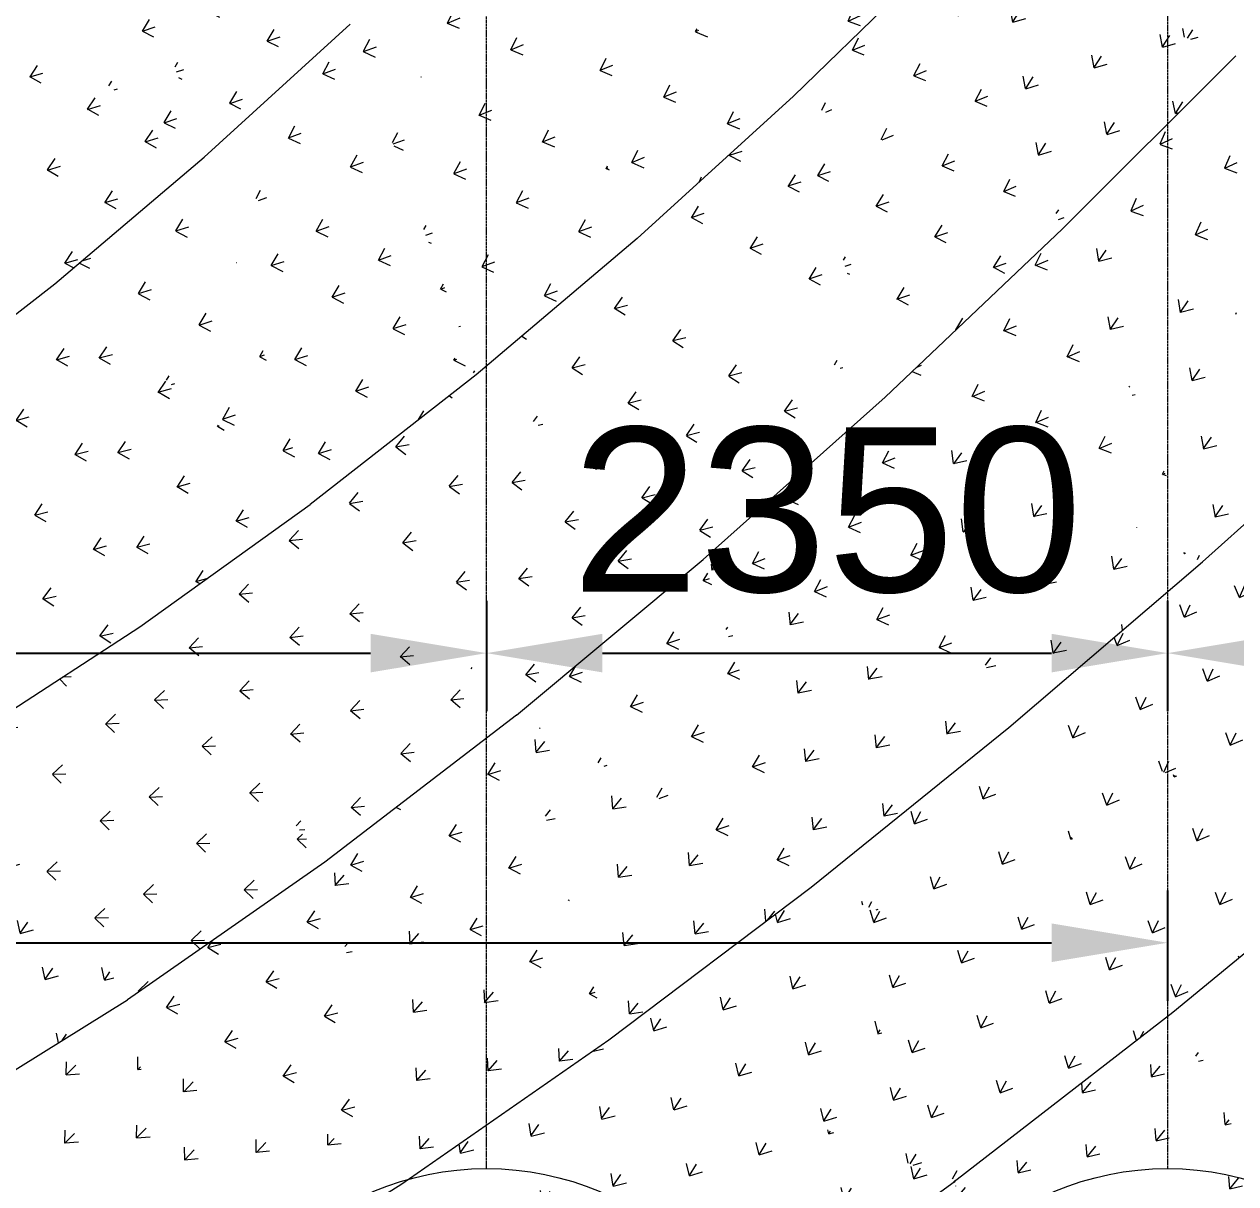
# Model space of a CAD drawing. Header units: millimetres. Extents: x 10569 to 232243, y -25347 to 80743.
# Drawn here: x 84394 to 88575, y -16410 to -12406 of the extents above; entities that cross this region are included whole.
import ezdxf

# ---------------------------------------------------------------- set-up
doc = ezdxf.new("R2010")
doc.units = ezdxf.units.MM
doc.linetypes.add('Grid Line__1_200_', pattern=[10.5, 6, -1.5, 1.5, -1.5])
for name, color, linetype, lineweight in [('A-ANNO-DIMS', 211, 'Continuous', 5), ('A-ANNO-NOTE', 131, 'Continuous', 25), ('A-FLOR', 192, 'Continuous', 9), ('A-FLOR-PATT', 8, 'Continuous', 9), ('S-GRID', 1, 'Continuous', 5), ('S-GRID-IDEN', 1, 'Continuous', 25)]:
    doc.layers.add(name, color=color, linetype=linetype, lineweight=lineweight)
doc.styles.add('Swis721 BT_1', font='swiss.ttf', dxfattribs={"height": 567.642527})
doc.dimstyles.new('DLN_3mm', dxfattribs={"dimscale": 304.8, "dimtxt": 600, "dimasz": 1.312336, "dimexe": 0.656168, "dimexo": 0.0625, "dimgap": 0.656168, "dimtad": 1, "dimdec": 0, "dimzin": 0, "dimdsep": 46, "dimtxsty": 'Swis721 BT_1', "dimsah": 1, "dimcen": 0.09, "dimadec": 0, "dimazin": 0, "dimtfac": 1, "dimtdec": 4, "dimtix": 1, "dimtmove": 0, "dimatfit": 3, "dimfxl": 0.656168, "dimfxlon": 1, "dimtvp": 1, "dimtolj": 1, "dimtzin": 0, "dimarcsym": 2})

# ---------------------------------------------------------------- blocks, each defined once
blk = doc.blocks.new('Grid - Bubble - 10mm-1724413-TENDER DRAFT G_F')
at = {"layer": 'A-ANNO-NOTE', "lineweight": 5}
blk.add_circle((0, 0), 5, dxfattribs=at)
blk = doc.blocks.new('DIMBLOCK9-TENDER DRAFT G_F')
at = {"layer": 'A-ANNO-DIMS', "color": 0, "lineweight": -2, "transparency": 16777216}
for p, q in [((40689.3, -15396.7), (40689.3, -15777.7)), ((88339.3, -15396.7), (88339.3, -15777.7)), ((41089.3, -15577.7), (87939.3, -15577.7))]:
    blk.add_line(p, q, dxfattribs=at)
at = {"layer": 'A-ANNO-DIMS', "color": 0, "transparency": 16777216}
for points in [[(41089.3, -15511), (41089.3, -15644.3), (40689.3, -15577.7)], [(87939.3, -15511), (87939.3, -15644.3), (88339.3, -15577.7)]]:
    blk.add_solid(points, dxfattribs=at)
at = {"layer": 'Defpoints', "color": 0, "transparency": 16777216}
for p in [(40689.3, -15377.7), (88339.3, -15377.7), (88339.3, -15577.7)]:
    blk.add_point(p, dxfattribs=at)
at = {"layer": 'A-ANNO-DIMS', "color": 0, "transparency": 16777216, "insert": (64514.3, -15086), "char_height": 567.64, "width": 2628.571, "attachment_point": 5, "style": 'Swis721 BT_1'}
blk.add_mtext('\\A1;47650', dxfattribs=at)
blk = doc.blocks.new('DIMBLOCK11-TENDER DRAFT G_F')
at = {"layer": 'A-ANNO-DIMS', "color": 0, "lineweight": -2, "transparency": 16777216}
for p, q in [((75939.3, -14396.7), (75939.3, -14777.7)), ((85989.3, -14396.7), (85989.3, -14777.7)), ((76339.3, -14577.7), (85589.3, -14577.7))]:
    blk.add_line(p, q, dxfattribs=at)
at = {"layer": 'A-ANNO-DIMS', "color": 0, "transparency": 16777216}
for points in [[(76339.3, -14511), (76339.3, -14644.3), (75939.3, -14577.7)], [(85589.3, -14511), (85589.3, -14644.3), (85989.3, -14577.7)]]:
    blk.add_solid(points, dxfattribs=at)
at = {"layer": 'Defpoints', "color": 0, "transparency": 16777216}
for p in [(75939.3, -14377.7), (85989.3, -14377.7), (85989.3, -14577.7)]:
    blk.add_point(p, dxfattribs=at)
at = {"layer": 'A-ANNO-DIMS', "color": 0, "transparency": 16777216, "insert": (80964.3, -14086), "char_height": 567.64, "width": 2628.571, "attachment_point": 5, "style": 'Swis721 BT_1'}
blk.add_mtext('\\A1;10050', dxfattribs=at)
blk = doc.blocks.new('DIMBLOCK12-TENDER DRAFT G_F')
at = {"layer": 'A-ANNO-DIMS', "color": 0, "lineweight": -2, "transparency": 16777216}
for p, q in [((85989.3, -14396.7), (85989.3, -14777.7)), ((88339.3, -14396.7), (88339.3, -14777.7)), ((86389.3, -14577.7), (87939.3, -14577.7))]:
    blk.add_line(p, q, dxfattribs=at)
at = {"layer": 'A-ANNO-DIMS', "color": 0, "transparency": 16777216}
for points in [[(86389.3, -14511), (86389.3, -14644.3), (85989.3, -14577.7)], [(87939.3, -14511), (87939.3, -14644.3), (88339.3, -14577.7)]]:
    blk.add_solid(points, dxfattribs=at)
at = {"layer": 'Defpoints', "color": 0, "transparency": 16777216}
for p in [(85989.3, -14377.7), (88339.3, -14377.7), (88339.3, -14577.7)]:
    blk.add_point(p, dxfattribs=at)
at = {"layer": 'A-ANNO-DIMS', "color": 0, "transparency": 16777216, "insert": (87164.3, -14086), "char_height": 567.64, "width": 2102.857, "attachment_point": 5, "style": 'Swis721 BT_1'}
blk.add_mtext('\\A1;2350', dxfattribs=at)
blk = doc.blocks.new('DIMBLOCK221-TENDER DRAFT G_F')
at = {"layer": 'A-ANNO-DIMS', "color": 0, "lineweight": -2, "transparency": 16777216}
for p, q in [((88339.3, -14396.7), (88339.3, -14777.7)), ((92639.3, -14396.7), (92639.3, -14777.7)), ((88739.3, -14577.7), (92239.3, -14577.7))]:
    blk.add_line(p, q, dxfattribs=at)
at = {"layer": 'A-ANNO-DIMS', "color": 0, "transparency": 16777216}
for points in [[(88739.3, -14511), (88739.3, -14644.3), (88339.3, -14577.7)], [(92239.3, -14511), (92239.3, -14644.3), (92639.3, -14577.7)]]:
    blk.add_solid(points, dxfattribs=at)
at = {"layer": 'Defpoints', "color": 0, "transparency": 16777216}
for p in [(88339.3, -14377.7), (92639.3, -14377.7), (92639.3, -14577.7)]:
    blk.add_point(p, dxfattribs=at)
at = {"layer": 'A-ANNO-DIMS', "color": 0, "transparency": 16777216, "insert": (90489.3, -14086), "char_height": 567.64, "width": 2102.857, "attachment_point": 5, "style": 'Swis721 BT_1'}
blk.add_mtext('\\A1;4300', dxfattribs=at)

msp = doc.modelspace()

# ---------------------------------------------------------------- hatches: boundary and pattern name
at = {"layer": 'A-FLOR-PATT'}
h = msp.add_hatch(dxfattribs=at)
h.set_pattern_fill('FP_741', color=256, style=0, pattern_type=2)
h.set_pattern_definition([(23.981, (-12698.68, -8398.7), (102.13797, 229.63537), [47.149, -308.472]), (339.094, (-12698.68, -8398.7), (102.1384, 229.63596), [44.716, -193.77]), (66.022, (-12698.68, -8398.7), (-222.78687, 85.0972), [47.124, -204.203])])
h.paths.add_polyline_path([(87048.89405, -12655.1178), (86504.3617, -11445.85586), (86013.95911, -11931.32435), (86989.12148, -12613.31518)], flags=0)
h = msp.add_hatch(dxfattribs=at)
h.set_pattern_fill('FP_738', color=256, style=0, pattern_type=2)
h.set_pattern_definition([(23.939, (-12689.4, -8883.07), (102.19497, 229.50555), [47.172, -308.619]), (339.103, (-12689.4, -8883.07), (102.1945, 229.50655), [44.754, -193.936]), (65.997, (-12689.4, -8883.07), (-222.9895, 85.14023), [47.106, -204.125])])
h.paths.add_polyline_path([(87048.89405, -12655.1178), (87572.85905, -12145.42552), (86504.3617, -11445.85586), (86989.12148, -12522.37878)], flags=0)
h = msp.add_hatch(dxfattribs=at)
h.set_pattern_fill('FP_622', color=256, style=0, pattern_type=2)
h.set_pattern_definition([(57.63, (-9856.62, -55757.52), (-44.55253, 230.0282), [47.373, -309.936]), (16.923, (-9856.62, -55757.52), (-44.55523, 230.0275), [46.224, -200.302]), (100.962, (-9856.62, -55757.52), (-235.85067, -71.76024), [43.932, -190.371])])
h.paths.add_polyline_path([(88575.50848, -12515.99987), (88081.35025, -11619.44635), (87572.85905, -12145.42552), (88081.35025, -12333.3614)], flags=0)
h = msp.add_hatch(dxfattribs=at)
h.set_pattern_fill('FP_626', color=256, style=0, pattern_type=2)
h.set_pattern_definition([(62.211, (-8003.76, -61575.48), (-65.1542, 222.82983), [47.15, -308.48]), (21.674, (-8003.76, -61575.48), (-65.155, 222.8296), [46.598, -201.927]), (106.299, (-8003.76, -61575.48), (-230.95394, -91.7871), [43.53, -188.63])])
h.paths.add_polyline_path([(88575.50848, -12515.99987), (89161.31158, -11908.2058), (88081.35025, -11619.44635), (88371.25702, -12145.42552)], flags=0)
h = msp.add_hatch(dxfattribs=at)
h.set_pattern_fill('FP_824', color=256, style=0, pattern_type=2)
h.set_pattern_definition([(18.346, (-1933.69, -3368.98), (130.2523, 213.5696), [46.824, -306.347]), (333.452, (-1933.7, -3368.98), (130.2527, 213.5685), [42.961, -186.166]), (58.622, (-1933.69, -3368.98), (-204.96844, 102.40617), [46.904, -203.251])])
h.paths.add_polyline_path([(85014.95913, -12865.46426), (84700.8443, -11894.80921), (84229.61265, -12277.06587), (84822.59891, -12721.34387)], flags=0)
h = msp.add_hatch(dxfattribs=at)
h.set_pattern_fill('FP_821', color=256, style=0, pattern_type=2)
h.set_pattern_definition([(18.792, (-495.7, -3016.91), (129.6528, 214.99604), [46.56, -304.615]), (333.329, (-495.7, -3016.9), (129.6519, 214.9965), [42.553, -184.397]), (58.908, (-495.7, -3016.9), (-202.8023, 101.8707), [47.075, -203.99])])
h.paths.add_polyline_path([(85014.95913, -12865.46426), (85518.62777, -12406.32686), (84700.8443, -11894.80921), (84968.32016, -12721.34387)], flags=0)
h = msp.add_hatch(dxfattribs=at)
h.set_pattern_fill('FP_737', color=256, style=0, pattern_type=2)
h.set_pattern_definition([(22.208, (-11584.6, -6073.98), (109.6468, 226.29313), [47.092, -308.099]), (337.222, (-11584.6, -6073.98), (109.64713, 226.293), [44.575, -193.16]), (64.148, (-11584.6, -6073.98), (-219.19516, 92.04296), [47.148, -204.31])])
h.paths.add_polyline_path([(86509.15488, -13146.28989), (86013.95911, -11931.32435), (85518.62777, -12406.32686), (86463.81472, -13112.41899)], flags=0)
h = msp.add_hatch(dxfattribs=at)
h.set_pattern_fill('FP_742', color=256, style=0, pattern_type=2)
h.set_pattern_definition([(22.075, (-11867.1, -6711.31), (109.8301, 225.8854), [47.163, -308.562]), (337.245, (-11867.1, -6711.31), (109.8316, 225.8843), [44.694, -193.675]), (64.07, (-11867.1, -6711.31), (-219.81764, 92.1979), [47.095, -204.076])])
h.paths.add_polyline_path([(86509.15488, -13146.28989), (87048.89405, -12655.1178), (86013.95911, -11931.32435), (86495.34977, -13112.41899)], flags=0)
h = msp.add_hatch(dxfattribs=at)
h.set_pattern_fill('FP_619', color=256, style=0, pattern_type=2)
h.set_pattern_definition([(22.488, (-5300.2, -8909.3), (113.93888, 223.21913), [46.79, -306.12]), (337.416, (-5300.2, -8909.3), (113.93776, 223.2197), [43.079, -186.675]), (62.959, (-5300.2, -8909.3), (-212.136, 88.2335), [46.991, -203.626])])
h.paths.add_polyline_path([(87976.93382, -13112.41899), (87572.85905, -12145.42552), (87048.89405, -12655.1178), (87572.85905, -12913.30698)], flags=0)
h = msp.add_hatch(dxfattribs=at)
h.set_pattern_fill('FP_627', color=256, style=0, pattern_type=2)
h.set_pattern_definition([(57.456, (-10081.72, -55892.53), (-44.21964, 229.3437), [47.329, -309.647]), (16.855, (-10081.72, -55892.53), (-44.2171, 229.3445), [46.286, -200.573]), (100.913, (-10081.72, -55892.53), (-236.25334, -71.5785), [43.794, -189.774])])
h.paths.add_polyline_path([(87976.93382, -13112.41899), (88575.50848, -12515.99987), (87572.85905, -12145.42552), (87813.51638, -12721.34387)], flags=0)
h = msp.add_hatch(dxfattribs=at)
h.set_pattern_fill('FP_819', color=256, style=0, pattern_type=2)
h.set_pattern_definition([(15.599, (-2004.47, -497.41), (139.31995, 207.86894), [46.898, -306.83]), (330.757, (-2004.47, -497.4), (139.31696, 207.87054), [43.274, -187.521]), (56.169, (-2004.47, -497.4), (-201.38065, 112.749), [46.92, -203.319])])
h.paths.add_polyline_path([(84499.36294, -13303.18248), (84229.61265, -12277.06587), (83740.78924, -12632.83125), (84229.61265, -13064.80427)], flags=0)
h = msp.add_hatch(dxfattribs=at)
h.set_pattern_fill('FP_825', color=256, style=0, pattern_type=2)
h.set_pattern_definition([(16.177, (-279.88, -39.1), (138.57133, 209.68823), [46.572, -304.698]), (330.642, (-279.88, -39.1), (138.5705, 209.6894), [42.766, -185.318]), (56.542, (-279.88, -39.1), (-198.79204, 111.82096), [47.126, -204.213])])
h.paths.add_polyline_path([(84499.36294, -13303.18248), (85014.95913, -12865.46426), (84229.61265, -12277.06587), (84409.13372, -12959.95504)], flags=0)
h = msp.add_hatch(dxfattribs=at)
h.set_pattern_fill('FP_736', color=256, style=0, pattern_type=2)
h.set_pattern_definition([(20.116, (-10018.78, -3622.45), (118.43507, 221.8837), [47.032, -307.703]), (335.047, (-10018.78, -3622.45), (118.43527, 221.883), [44.393, -192.368]), (61.908, (-10018.78, -3622.45), (-214.6598, 99.8828), [47.159, -204.355])])
h.paths.add_polyline_path([(85953.34116, -13616.70846), (85518.62777, -12406.32686), (85014.95913, -12865.46426), (85702.55497, -13415.93557)], flags=0)
h = msp.add_hatch(dxfattribs=at)
h.set_pattern_fill('FP_735', color=256, style=0, pattern_type=2)
h.set_pattern_definition([(19.916, (-10510.8, -4348.2), (118.70534, 221.27056), [47.138, -308.397]), (335.078, (-10510.8, -4348.2), (118.7069, 221.26886), [44.568, -193.13]), (61.788, (-10510.8, -4348.2), (-215.56646, 100.15937), [47.081, -204.019])])
h.paths.add_polyline_path([(85953.34116, -13616.70846), (86509.15488, -13146.28989), (85518.62777, -12406.32686), (85784.38845, -13146.28989)], flags=0)
h = msp.add_hatch(dxfattribs=at)
h.set_pattern_fill('FP_474', color=256, style=0, pattern_type=2)
h.set_pattern_definition([(24.548, (-13629.7, -10940.86), (100.51416, 230.0968), [47.134, -308.371]), (339.708, (-13629.7, -10940.86), (100.5166, 230.0957), [44.551, -193.052]), (66.403, (-13629.7, -10940.86), (-222.85847, 82.3983), [47.08, -204.013])])
h.paths.add_polyline_path([(89114.68692, -13674.28755), (88575.50848, -12515.99987), (87976.93382, -13112.41899), (89096.47764, -13665.29506)], flags=0)
h = msp.add_hatch(dxfattribs=at)
h.set_pattern_fill('FP_817', color=256, style=0, pattern_type=2)
h.set_pattern_definition([(13.675, (-340.49, 2556.39), (146.609, 204.24327), [46.656, -305.246]), (328.211, (-340.49, 2556.4), (146.6099, 204.24264), [43.085, -186.701]), (54.329, (-340.49, 2556.4), (-195.31726, 121.04744), [47.14, -204.275])])
h.paths.add_polyline_path([(83968.24899, -13713.92745), (84499.36294, -13303.18248), (83740.78924, -12632.83125), (83891.58655, -13349.55762)], flags=0)
h = msp.add_hatch(dxfattribs=at)
h.set_pattern_fill('FP_618', color=256, style=0, pattern_type=2)
h.set_pattern_definition([(18.003, (-3150.98, -3593.65), (131.1669, 214.52963), [46.61, -304.943]), (332.475, (-3150.98, -3593.65), (131.1686, 214.529), [42.957, -186.149]), (58.557, (-3150.98, -3593.65), (-203.1729, 105.87957), [47.147, -204.304])])
h.paths.add_polyline_path([(87364.58741, -13693.55133), (87048.89405, -12655.1178), (86509.15488, -13146.28989), (87334.4759, -13674.28755)], flags=0)
h = msp.add_hatch(dxfattribs=at)
h.set_pattern_fill('FP_620', color=256, style=0, pattern_type=2)
h.set_pattern_definition([(18.153, (-2534.27, -3785.9), (130.9343, 214.994), [46.507, -304.272]), (332.422, (-2534.27, -3785.9), (130.93364, 214.99495), [42.812, -185.517]), (58.658, (-2534.27, -3785.9), (-202.38646, 105.70743), [47.199, -204.528])])
h.paths.add_polyline_path([(87364.58741, -13693.55133), (87976.93382, -13112.41899), (87048.89405, -12655.1178), (87358.73104, -13674.28755)], flags=0)
h = msp.add_hatch(dxfattribs=at)
h.set_pattern_fill('FP_731', color=256, style=0, pattern_type=2)
h.set_pattern_definition([(17.718, (-8073.24, -1101.26), (128.2908, 216.31473), [46.974, -307.326]), (332.589, (-8073.24, -1101.26), (128.29195, 216.31335), [44.187, -191.475]), (59.329, (-8073.24, -1101.26), (-209.2043, 108.4892), [47.156, -204.341])])
h.paths.add_polyline_path([(85381.15255, -14064.14022), (85014.95913, -12865.46426), (84499.36294, -13303.18248), (85014.95913, -13748.12638)], flags=0)
h = msp.add_hatch(dxfattribs=at)
h.set_pattern_fill('FP_732', color=256, style=0, pattern_type=2)
h.set_pattern_definition([(17.48, (-8672.8, -1846.02), (128.60588, 215.58504), [47.098, -308.138]), (332.619, (-8672.8, -1846.02), (128.60654, 215.58454), [44.391, -192.359]), (59.182, (-8672.8, -1846.02), (-210.2266, 108.882), [47.068, -203.962])])
h.paths.add_polyline_path([(85381.15255, -14064.14022), (85953.34116, -13616.70846), (85014.95913, -12865.46426), (85244.46293, -13616.70846)], flags=0)
h = msp.add_hatch(dxfattribs=at)
h.set_pattern_fill('FP_475', color=256, style=0, pattern_type=2)
h.set_pattern_definition([(22.639, (-12303.35, -8521.19), (108.79035, 226.31273), [47.08, -308.02]), (337.739, (-12303.35, -8521.2), (108.7879, 226.31397), [44.359, -192.223]), (64.326, (-12303.35, -8521.2), (-218.94763, 89.6255), [47.082, -204.021])])
h.paths.add_polyline_path([(88459.90943, -14262.75241), (87976.93382, -13112.41899), (87364.58741, -13693.55133), (87976.93382, -14011.76664)], flags=0)
h = msp.add_hatch(dxfattribs=at)
h.set_pattern_fill('FP_473', color=256, style=0, pattern_type=2)
h.set_pattern_definition([(55.61, (-19921.93, -52194.84), (-40.02234, 235.71824), [47.388, -310.032]), (13.758, (-19921.93, -52194.84), (-40.02304, 235.71767), [46.696, -202.351]), (99.636, (-19921.93, -52194.84), (-241.90205, -59.2272), [44.83, -194.262])])
h.paths.add_polyline_path([(88459.90943, -14262.75241), (89114.68692, -13674.28755), (87976.93382, -13112.41899), (88220.92633, -13693.55133)], flags=0)
h = msp.add_hatch(dxfattribs=at)
h.set_pattern_fill('FP_617', color=256, style=0, pattern_type=2)
h.set_pattern_definition([(13.759, (-985.71, 1094.43), (146.48302, 205.1491), [46.469, -304.022]), (327.874, (-985.7, 1094.43), (146.4823, 205.1496), [42.941, -186.077]), (54.472, (-985.7, 1094.43), (-193.9499, 121.7886), [47.265, -204.814])])
h.paths.add_polyline_path([(86737.11399, -14254.86669), (86509.15488, -13146.28989), (85953.34116, -13616.70846), (86509.15488, -14069.25936)], flags=0)
h = msp.add_hatch(dxfattribs=at)
h.set_pattern_fill('FP_621', color=256, style=0, pattern_type=2)
h.set_pattern_definition([(13.965, (-233.25, 987.68), (146.1409, 205.77096), [46.323, -303.065]), (327.807, (-233.25, 987.68), (146.14265, 205.7695), [42.744, -185.224]), (54.617, (-233.25, 987.68), (-192.9199, 121.45374), [47.322, -205.064])])
h.paths.add_polyline_path([(86737.11399, -14254.86669), (87364.58741, -13693.55133), (86509.15488, -13146.28989), (86621.68946, -13693.55133)], flags=0)
h = msp.add_hatch(dxfattribs=at)
h.set_pattern_fill('FP_729', color=256, style=0, pattern_type=2)
h.set_pattern_definition([(15.042, (-5859.1, 1416.2), (138.90597, 209.54473), [46.929, -307.032]), (329.89, (-5859.1, 1416.2), (138.9046, 209.54625), [43.984, -190.598]), (56.46, (-5859.1, 1416.2), (-202.9276, 117.68245), [47.138, -204.266])])
h.paths.add_polyline_path([(84792.28866, -14486.35183), (84499.36294, -13303.18248), (83968.24899, -13713.92745), (84750.37899, -14447.06725)], flags=0)
h = msp.add_hatch(dxfattribs=at)
h.set_pattern_fill('FP_733', color=256, style=0, pattern_type=2)
h.set_pattern_definition([(14.808, (-6439.9, 721.95), (139.20257, 208.82506), [47.048, -307.812]), (329.911, (-6439.9, 721.95), (139.2023, 208.8254), [44.179, -191.444]), (56.312, (-6439.9, 721.95), (-203.87073, 118.13186), [47.057, -203.912])])
h.paths.add_polyline_path([(84792.28866, -14486.35183), (85381.15255, -14064.14022), (84499.36294, -13303.18248), (84750.37899, -14317.0726)], flags=0)
h = msp.add_hatch(dxfattribs=at)
h.set_pattern_fill('FP_616', color=256, style=0, pattern_type=2)
h.set_pattern_definition([(9.737, (1190.26, 5194.73), (160.13168, 195.26937), [46.371, -303.378]), (323.593, (1190.26, 5194.73), (160.13124, 195.2699), [43.002, -186.34]), (50.647, (1190.26, 5194.73), (-184.5799, 136.1163), [47.35, -205.182])])
h.paths.add_polyline_path([(86093.15829, -14791.83491), (85953.34116, -13616.70846), (85381.15255, -14064.14022), (85953.34116, -14648.93693)], flags=0)
h = msp.add_hatch(dxfattribs=at)
h.set_pattern_fill('FP_628', color=256, style=0, pattern_type=2)
h.set_pattern_definition([(9.983, (2011.18, 5128.27), (159.70516, 196.00653), [46.195, -302.226]), (323.527, (2011.18, 5128.27), (159.7045, 196.0072), [42.773, -185.348]), (50.827, (2011.18, 5128.27), (-183.4401, 135.60605), [47.406, -205.427])])
h.paths.add_polyline_path([(86093.15829, -14791.83491), (86737.11399, -14254.86669), (85953.34116, -13616.70846), (86067.89883, -14579.53573)], flags=0)
h = msp.add_hatch(dxfattribs=at)
h.set_pattern_fill('FP_734', color=256, style=0, pattern_type=2)
h.set_pattern_definition([(11.967, (-3952, 3269.21), (150.05354, 201.1039), [46.995, -307.466]), (327.028, (-3952, 3269.2), (150.05206, 201.10494), [43.963, -190.507]), (53.272, (-3952, 3269.2), (-196.7054, 127.60483), [47.047, -203.869])])
h.paths.add_polyline_path([(84186.44914, -14881.11001), (84792.28866, -14486.35183), (83968.24899, -13713.92745), (84112.65067, -14486.35183)], flags=0)
h = msp.add_hatch(dxfattribs=at)
h.set_pattern_fill('FP_472', color=256, style=0, pattern_type=2)
h.set_pattern_definition([(20.676, (-10922.49, -6181.57), (117.0995, 222.08275), [47.036, -307.729]), (335.738, (-10922.49, -6181.57), (117.0997, 222.0828), [44.18, -191.447]), (62.198, (-10922.49, -6181.57), (-214.8147, 96.822), [47.075, -203.99])])
h.paths.add_polyline_path([(87791.87257, -14834.7542), (87364.58741, -13693.55133), (86737.11399, -14254.86669), (87364.58741, -14599.84042)], flags=0)
h = msp.add_hatch(dxfattribs=at)
h.set_pattern_fill('FP_476', color=256, style=0, pattern_type=2)
h.set_pattern_definition([(54.133, (-19973.54, -50324.42), (-33.56593, 235.95924), [47.377, -309.964]), (12.448, (-19973.54, -50324.42), (-33.5699, 235.9588), [46.647, -202.135]), (98.097, (-19973.54, -50324.42), (-242.93366, -53.62565), [44.688, -193.647])])
h.paths.add_polyline_path([(87791.87257, -14834.7542), (88459.90943, -14262.75241), (87364.58741, -13693.55133), (87696.31457, -14579.53573)], flags=0)
h = msp.add_hatch(dxfattribs=at)
h.set_pattern_fill('FP_313', color=256, style=0, pattern_type=2)
h.set_pattern_definition([(67.324, (-16315.74, -66440.27), (-91.05378, 216.42147), [46.812, -306.266]), (25.707, (-16315.74, -66440.27), (-91.05485, 216.42066), [47.274, -204.853]), (112.818, (-16315.74, -66440.27), (-227.1718, -109.36516), [44.024, -190.772])])
h.paths.add_polyline_path([(89820.07295, -14579.53573), (89114.68692, -13674.28755), (88459.90943, -14262.75241), (89324.49181, -14464.11443)], flags=0)
h = msp.add_hatch(dxfattribs=at)
h.set_pattern_fill('FP_613', color=256, style=0, pattern_type=2)
h.set_pattern_definition([(5.894, (3412.45, 8781.58), (172.41277, 184.95453), [46.31, -302.98]), (319.577, (3412.45, 8781.58), (172.4108, 184.9566), [43.11, -186.809]), (47.01, (3412.45, 8781.58), (-175.03037, 149.087), [47.41, -205.443])])
h.paths.add_polyline_path([(85431.36504, -15299.9258), (85381.15255, -14064.14022), (84792.28866, -14486.35183), (85381.15255, -15236.00295)], flags=0)
h = msp.add_hatch(dxfattribs=at)
h.set_pattern_fill('FP_612', color=256, style=0, pattern_type=2)
h.set_pattern_definition([(6.161, (4223.87, 8717.2), (171.94392, 185.75937), [46.122, -301.751]), (319.523, (4223.87, 8717.2), (171.9411, 185.7617), [42.871, -185.773]), (47.212, (4223.87, 8717.2), (-173.91996, 148.4246), [47.461, -205.662])])
h.paths.add_polyline_path([(85431.36504, -15299.9258), (86093.15829, -14791.83491), (85381.15255, -14064.14022), (85398.30787, -14486.35183)], flags=0)
h = msp.add_hatch(dxfattribs=at)
h.set_pattern_fill('FP_469', color=256, style=0, pattern_type=2)
h.set_pattern_definition([(18.654, (-9507.26, -3931.97), (125.41522, 217.38517), [47.004, -307.523]), (333.709, (-9507.26, -3931.97), (125.414, 217.38556), [44.02, -190.754]), (60.018, (-9507.26, -3931.97), (-210.4872, 103.99), [47.057, -203.912])])
h.paths.add_polyline_path([(87109.41754, -15386.07916), (86737.11399, -14254.86669), (86093.15829, -14791.83491), (86737.11399, -15168.37955)], flags=0)
h = msp.add_hatch(dxfattribs=at)
h.set_pattern_fill('FP_471', color=256, style=0, pattern_type=2)
h.set_pattern_definition([(52.525, (-20100.61, -48344.02), (-26.65085, 236.04502), [47.362, -309.866]), (11.007, (-20100.6, -48344.02), (-26.65107, 236.04485), [46.606, -201.961]), (96.441, (-20100.6, -48344.02), (-243.99463, -47.45486), [44.54, -193.005])])
h.paths.add_polyline_path([(87109.41754, -15386.07916), (87791.87257, -14834.7542), (86737.11399, -14254.86669), (86927.966, -14834.7542)], flags=0)
h = msp.add_hatch(dxfattribs=at)
h.set_pattern_fill('FP_308', color=256, style=0, pattern_type=2)
h.set_pattern_definition([(64.425, (-17869.54, -62896.55), (-79.25933, 221.02882), [46.884, -306.738]), (22.896, (-17869.54, -62896.55), (-79.259, 221.0288), [47.203, -204.547]), (109.728, (-17869.54, -62896.55), (-231.9142, -97.94786), [44.027, -190.783])])
h.paths.add_polyline_path([(89096.47764, -15209.11896), (88459.90943, -14262.75241), (87791.87257, -14834.7542), (88459.90943, -15026.45164)], flags=0)
h = msp.add_hatch(dxfattribs=at)
h.set_pattern_fill('FP_310', color=256, style=0, pattern_type=2)
h.set_pattern_definition([(67.201, (-16308.37, -66539.38), (-90.8167, 215.88884), [46.746, -305.832]), (25.635, (-16308.37, -66539.38), (-90.81656, 215.8887), [47.301, -204.971]), (112.815, (-16308.37, -66539.38), (-227.4394, -109.1434), [43.915, -190.298])])
h.paths.add_polyline_path([(89096.47764, -15209.11896), (89820.07295, -14579.53573), (88459.90943, -14262.75241), (88672.99197, -14579.53573)], flags=0)
h = msp.add_hatch(dxfattribs=at)
h.set_pattern_fill('FP_614', color=256, style=0, pattern_type=2)
h.set_pattern_definition([(2.174, (5746.2, 11942.1), (183.61945, 174.16184), [46.277, -302.764]), (315.746, (5746.2, 11942.1), (183.6202, 174.161), [43.238, -187.363]), (43.486, (5746.2, 11942.1), (-165.1707, 160.9213), [47.452, -205.626])])
h.paths.add_polyline_path([(84750.37899, -15774.60917), (84792.28866, -14486.35183), (84186.44914, -14881.11001), (84450.78372, -15299.9258)], flags=0)
h = msp.add_hatch(dxfattribs=at)
h.set_pattern_fill('FP_611', color=256, style=0, pattern_type=2)
h.set_pattern_definition([(2.439, (6471.81, 11845.61), (183.15878, 174.97396), [46.096, -301.584]), (315.712, (6471.8, 11845.61), (183.15766, 174.9756), [43.011, -186.381]), (43.691, (6471.8, 11845.61), (-164.207, 160.17674), [47.495, -205.81])])
h.paths.add_polyline_path([(84750.37899, -15774.60917), (85431.36504, -15299.9258), (84792.28866, -14486.35183), (84765.82142, -15299.9258)], flags=0)
h = msp.add_hatch(dxfattribs=at)
h.set_pattern_fill('FP_468', color=256, style=0, pattern_type=2)
h.set_pattern_definition([(16.571, (-8080.57, -1780.02), (133.69152, 212.20683), [46.989, -307.425]), (331.656, (-8080.57, -1780.02), (133.6894, 212.20803), [43.887, -190.178]), (57.789, (-8080.57, -1780.02), (-206.00277, 111.1269), [47.027, -203.782])])
h.paths.add_polyline_path([(86411.38552, -15912.51355), (86093.15829, -14791.83491), (85431.36504, -15299.9258), (86355.53898, -15877.60519)], flags=0)
h = msp.add_hatch(dxfattribs=at)
h.set_pattern_fill('FP_470', color=256, style=0, pattern_type=2)
h.set_pattern_definition([(50.787, (-20319.66, -46245.06), (-19.3144, 235.9427), [47.342, -309.734]), (9.434, (-20319.66, -46245.06), (-19.314, 235.94333), [46.579, -201.841]), (94.68, (-20319.66, -46245.06), (-245.05965, -40.72033), [44.387, -192.345])])
h.paths.add_polyline_path([(86411.38552, -15912.51355), (87109.41754, -15386.07916), (86093.15829, -14791.83491), (86401.47297, -15877.60519)], flags=0)
h = msp.add_hatch(dxfattribs=at)
h.set_pattern_fill('FP_307', color=256, style=0, pattern_type=2)
h.set_pattern_definition([(61.386, (-19356.9, -59152.61), (-66.7127, 225.14044), [46.948, -307.158]), (19.938, (-19356.9, -59152.61), (-66.7112, 225.1407), [47.131, -204.233]), (106.505, (-19356.9, -59152.61), (-236.29786, -85.7159), [44.028, -190.788])])
h.paths.add_polyline_path([(88357.77805, -15818.34584), (87791.87257, -14834.7542), (87109.41754, -15386.07916), (87791.87257, -15622.39116)], flags=0)
h = msp.add_hatch(dxfattribs=at)
h.set_pattern_fill('FP_309', color=256, style=0, pattern_type=2)
h.set_pattern_definition([(64.28, (-17898.46, -62998.62), (-78.99812, 220.41565), [46.812, -306.265]), (22.813, (-17898.46, -62998.62), (-78.9972, 220.4158), [47.237, -204.694]), (109.718, (-17898.46, -62998.62), (-232.2239, -97.6808), [43.902, -190.242])])
h.paths.add_polyline_path([(88357.77805, -15818.34584), (89096.47764, -15209.11896), (87791.87257, -14834.7542), (88244.84781, -15622.06353)], flags=0)
h = msp.add_hatch(dxfattribs=at)
h.set_pattern_fill('FP_610', color=256, style=0, pattern_type=2)
h.set_pattern_definition([(56.107, (-20398.86, -51747.43), (-47.23656, 226.8722), [46.649, -305.201]), (14.991, (-20398.86, -51747.43), (-47.23523, 226.8731), [47.254, -204.767]), (101.762, (-20398.86, -51747.43), (-243.44304, -65.194), [43.451, -188.287])])
h.paths.add_polyline_path([(84750.37899, -15774.60917), (84186.44914, -14881.11001), (83563.35646, -15246.22861), (84186.44914, -15523.5865)], flags=0)
h = msp.add_hatch(dxfattribs=at)
h.set_pattern_fill('FP_135', color=256, style=0, pattern_type=2)
h.set_pattern_definition([(53.603, (-5101.09, -57595.91), (-26.19038, 221.10357), [47.035, -307.723]), (15.232, (-5101.09, -57595.9), (-26.1914, 221.1042), [45.996, -199.317]), (96.755, (-5101.09, -57595.9), (-236.6955, -64.44747), [41.747, -180.903])])
h.paths.add_polyline_path([(89734.92876, -16270.92478), (89096.47764, -15209.11896), (88357.77805, -15818.34584), (89324.49181, -16136.04113)], flags=0)
h = msp.add_hatch(dxfattribs=at)
h.set_pattern_fill('FP_615', color=256, style=0, pattern_type=2)
h.set_pattern_definition([(56.36, (-20493.51, -51583.4), (-47.59135, 227.88398), [46.768, -305.976]), (15.148, (-20493.5, -51583.4), (-47.5897, 227.88423), [47.203, -204.547]), (101.796, (-20493.5, -51583.4), (-243.0022, -65.7867), [43.65, -189.15])])
h.paths.add_polyline_path([(84048.86117, -16211.39327), (84750.37899, -15774.60917), (83563.35646, -15246.22861), (83880.95647, -15877.60519)], flags=0)
h = msp.add_hatch(dxfattribs=at)
h.set_pattern_fill('FP_467', color=256, style=0, pattern_type=2)
h.set_pattern_definition([(14.425, (-6665.9, 270.82), (141.8769, 206.5406), [46.994, -307.454]), (329.582, (-6665.9, 270.82), (141.87704, 206.5403), [43.789, -189.753]), (55.514, (-6665.9, 270.82), (-201.39604, 118.2441), [46.983, -203.593])])
h.paths.add_polyline_path([(85696.61772, -16409.84361), (85431.36504, -15299.9258), (84750.37899, -15774.60917), (85431.36504, -16231.77266)], flags=0)
h = msp.add_hatch(dxfattribs=at)
h.set_pattern_fill('FP_478', color=256, style=0, pattern_type=2)
h.set_pattern_definition([(48.927, (-20642.9, -44018.42), (-11.6274, 235.6251), [47.315, -309.559]), (7.732, (-20642.9, -44018.42), (-11.6286, 235.62474), [46.567, -201.792]), (92.825, (-20642.9, -44018.42), (-246.10136, -33.41185), [44.233, -191.678])])
h.paths.add_polyline_path([(85696.61772, -16409.84361), (86411.38552, -15912.51355), (85431.36504, -15299.9258), (85577.76376, -15912.51355)], flags=0)
h = msp.add_hatch(dxfattribs=at)
h.set_pattern_fill('FP_306', color=256, style=0, pattern_type=2)
h.set_pattern_definition([(58.202, (-20764.06, -55194.96), (-53.4174, 228.67336), [47.006, -307.533]), (16.826, (-20764.06, -55194.96), (-53.41424, 228.67433), [47.058, -203.92]), (103.148, (-20764.06, -55194.96), (-240.23365, -72.6518), [44.031, -190.799])])
h.paths.add_polyline_path([(87602.70775, -16403.24382), (87109.41754, -15386.07916), (86411.38552, -15912.51355), (87281.4832, -16270.92478)], flags=0)
h = msp.add_hatch(dxfattribs=at)
h.set_pattern_fill('FP_305', color=256, style=0, pattern_type=2)
h.set_pattern_definition([(61.221, (-19423.49, -59252.17), (-66.43663, 224.4581), [46.872, -306.661]), (19.845, (-19423.49, -59252.17), (-66.4338, 224.4589), [47.171, -204.408]), (106.488, (-19423.49, -59252.17), (-236.63887, -85.4076), [43.891, -190.193])])
h.paths.add_polyline_path([(87602.70775, -16403.24382), (88357.77805, -15818.34584), (87109.41754, -15386.07916), (87538.53752, -16270.92478)], flags=0)
h = msp.add_hatch(dxfattribs=at)
h.set_pattern_fill('FP_462', color=256, style=0, pattern_type=2)
h.set_pattern_definition([(45.263, (-21311.94, -39012.26), (4.0235, 235.6855), [47.337, -309.703]), (4.149, (-21311.94, -39012.26), (4.02265, 235.6847), [46.487, -201.443]), (89.022, (-21311.94, -39012.26), (-247.2802, -17.9369), [44.197, -191.522])])
h.paths.add_polyline_path([(84963.95531, -16873.85561), (84750.37899, -15774.60917), (84048.86117, -16211.39327), (84750.37899, -16719.24172)], flags=0)
h = msp.add_hatch(dxfattribs=at)
h.set_pattern_fill('FP_461', color=256, style=0, pattern_type=2)
h.set_pattern_definition([(46.956, (-21074.7, -41655), (-3.6754, 235.06937), [47.281, -309.332]), (5.905, (-21074.7, -41655), (-3.67726, 235.069), [46.575, -201.827]), (90.896, (-21074.7, -41655), (-247.0846, -25.5549), [44.081, -191.017])])
h.paths.add_polyline_path([(84963.95531, -16873.85561), (85696.61772, -16409.84361), (84750.37899, -15774.60917), (84873.80084, -16409.84361)], flags=0)
h = msp.add_hatch(dxfattribs=at)
h.set_pattern_fill('FP_136', color=256, style=0, pattern_type=2)
h.set_pattern_definition([(51.175, (-5571.53, -55119.98), (-15.73267, 221.28656), [47.06, -307.887]), (13.053, (-5571.53, -55119.98), (-15.73256, 221.28646), [45.859, -198.724]), (94.067, (-5571.53, -55119.98), (-238.2641, -55.2415), [41.596, -180.249])])
h.paths.add_polyline_path([(88921.46635, -16891.68256), (88357.77805, -15818.34584), (87602.70775, -16403.24382), (88357.77805, -16682.905)], flags=0)
h = msp.add_hatch(dxfattribs=at)
h.set_pattern_fill('FP_133', color=256, style=0, pattern_type=2)
h.set_pattern_definition([(53.05, (-5265.13, -58026.97), (-25.29085, 218.71677), [46.862, -306.596]), (15.01, (-5265.13, -58026.97), (-25.29076, 218.71647), [46.155, -200.005]), (96.596, (-5265.13, -58026.97), (-237.7606, -63.75303), [41.283, -178.891])])
h.paths.add_polyline_path([(88921.46635, -16891.68256), (89734.92876, -16270.92478), (88357.77805, -15818.34584), (88664.95113, -16403.24382)], flags=0)
h = msp.add_hatch(dxfattribs=at)
h.set_pattern_fill('FP_302', color=256, style=0, pattern_type=2)
h.set_pattern_definition([(54.871, (-22070.36, -51012.07), (-39.39715, 231.535), [47.056, -307.865]), (13.555, (-22070.36, -51012.07), (-39.3942, 231.53516), [46.989, -203.618]), (99.656, (-22070.36, -51012.07), (-243.6266, -58.7362), [44.037, -190.826])])
h.paths.add_polyline_path([(86830.00031, -16959.84031), (86411.38552, -15912.51355), (85696.61772, -16409.84361), (86689.54709, -16891.68256)], flags=0)
h = msp.add_hatch(dxfattribs=at)
h.set_pattern_fill('FP_304', color=256, style=0, pattern_type=2)
h.set_pattern_definition([(58.019, (-20867.36, -55285.12), (-53.13199, 227.93716), [46.928, -307.024]), (16.724, (-20867.36, -55285.12), (-53.13094, 227.93723), [47.105, -204.12]), (103.121, (-20867.36, -55285.12), (-240.5984, -72.2922), [43.884, -190.164])])
h.paths.add_polyline_path([(86830.00031, -16959.84031), (87602.70775, -16403.24382), (86411.38552, -15912.51355), (86802.75777, -16891.68256)], flags=0)
h = msp.add_hatch(dxfattribs=at)
h.set_pattern_fill('FP_303', color=256, style=0, pattern_type=2)
h.set_pattern_definition([(51.395, (-23247.13, -46596.44), (-24.70701, 233.62741), [47.101, -308.154]), (10.124, (-23247.13, -46596.44), (-24.7064, 233.6268), [46.925, -203.34]), (96.037, (-23247.13, -46596.44), (-246.3676, -43.9926), [44.049, -190.881])])
h.paths.add_polyline_path([(86038.38932, -17484.16276), (85696.61772, -16409.84361), (84963.95531, -16873.85561), (86034.98926, -17482.23144)], flags=0)
h = msp.add_hatch(dxfattribs=at)
h.set_pattern_fill('FP_130', color=256, style=0, pattern_type=2)
h.set_pattern_definition([(48.529, (-5877.39, -52558.96), (-4.36971, 220.75776), [47.079, -308.016]), (10.713, (-5877.4, -52558.96), (-4.3718, 220.758), [45.708, -198.068]), (91.134, (-5877.4, -52558.96), (-239.52813, -45.3133), [41.4, -179.401])])
h.paths.add_polyline_path([(88085.44167, -17482.23144), (87602.70775, -16403.24382), (86830.00031, -16959.84031), (87602.70775, -17281.36509)], flags=0)
h = msp.add_hatch(dxfattribs=at)
h.set_pattern_fill('FP_132', color=256, style=0, pattern_type=2)
h.set_pattern_definition([(50.498, (-5811.8, -55608.66), (-14.71351, 218.37587), [46.859, -306.573]), (12.781, (-5811.8, -55608.66), (-14.7167, 218.37503), [46.053, -199.564]), (93.855, (-5811.8, -55608.66), (-239.5329, -54.33514), [41.038, -177.832])])
h.paths.add_polyline_path([(88085.44167, -17482.23144), (88921.46635, -16891.68256), (87602.70775, -16403.24382), (87851.72637, -16959.84031)], flags=0)

# ---------------------------------------------------------------- linework, layer by layer
at = {"layer": 'A-FLOR'}
for p, q in [((87048.89405, -12655.1178), (87572.85905, -12145.42552)), ((85014.95913, -12865.46426), (85518.62777, -12406.32686)), ((87976.93382, -13112.41899), (88575.50848, -12515.99987)), ((87048.89405, -12655.1178), (86509.15488, -13146.28989)), ((84499.36294, -13303.18248), (85014.95913, -12865.46426)), ((87364.58741, -13693.55133), (87976.93382, -13112.41899)), ((86509.15488, -13146.28989), (85953.34116, -13616.70846)), ((86509.15488, -13146.28989), (86509.15488, -13146.28989)), ((83968.24899, -13713.92745), (84499.36294, -13303.18248)), ((85953.34116, -13616.70846), (85381.15255, -14064.14022)), ((85953.34116, -13616.70846), (85953.34116, -13616.70846)), ((86737.11399, -14254.86669), (87364.58741, -13693.55133)), ((89114.68692, -13674.28755), (88459.90943, -14262.75241)), ((84792.28866, -14486.35183), (85381.15255, -14064.14022)), ((86093.15829, -14791.83491), (86737.11399, -14254.86669)), ((87791.87257, -14834.7542), (88459.90943, -14262.75241)), ((84186.44914, -14881.11001), (84792.28866, -14486.35183)), ((86093.15829, -14791.83491), (85431.36504, -15299.9258)), ((87109.41754, -15386.07916), (87791.87257, -14834.7542)), ((89096.47764, -15209.11896), (88357.77805, -15818.34584)), ((85431.36504, -15299.9258), (84750.37899, -15774.60917)), ((85431.36504, -15299.9258), (85431.36504, -15299.9258)), ((86411.38552, -15912.51355), (87109.41754, -15386.07916)), ((84048.86117, -16211.39327), (84750.37899, -15774.60917)), ((88357.77805, -15818.34584), (87602.70775, -16403.24382)), ((88357.77805, -15818.34584), (88357.77805, -15818.34584)), ((85696.61772, -16409.84361), (86411.38552, -15912.51355)), ((84963.95531, -16873.85561), (85696.61772, -16409.84361)), ((86830.00031, -16959.84031), (87602.70775, -16403.24382))]:
    msp.add_line(p, q, dxfattribs=at)
at = {"layer": 'S-GRID', "linetype": 'Grid Line__1_200_'}
for p, q in [((85989.29296, -16357.26583), (85989.29296, -10141.94747)), ((88339.29296, -10141.94747), (88339.29296, -16357.26583))]:
    msp.add_line(p, q, dxfattribs=at)

# ---------------------------------------------------------------- block references
at = {"layer": 'S-GRID-IDEN', "lineweight": 5, "xscale": 199.9999999999999, "yscale": 199.9999999999999, "zscale": 199.9999999999999}
msp.add_blockref('Grid - Bubble - 10mm-1724413-TENDER DRAFT G_F', (85989.29296, -17357.26583), dxfattribs=at)
at = {"layer": 'S-GRID-IDEN', "lineweight": 5, "xscale": 199.9999999999999, "yscale": 199.9999999999999, "zscale": 199.9999999999999, "rotation": 180}
msp.add_blockref('Grid - Bubble - 10mm-1724413-TENDER DRAFT G_F', (88339.29296, -17357.26583), dxfattribs=at)

# ---------------------------------------------------------------- dimensions: what is measured, and where the dimension line sits
at = {"layer": 'A-ANNO-DIMS'}
for base, p1, p2, override, picture, middle in [((85989.29296, -14577.67855), (75939.29297, -14377.67855), (85989.29296, -14377.67855), {"dimpost": '<>', "dimfxl": 10049.999992}, 'DIMBLOCK11-TENDER DRAFT G_F', (80964.29297, -14085.9573)), ((88339.29296, -14577.67855), (85989.29296, -14377.67855), (88339.29296, -14377.67855), {"dimpost": '<>', "dimfxl": 2350.000001}, 'DIMBLOCK12-TENDER DRAFT G_F', (87164.29296, -14085.9573)), ((92639.29296, -14577.67855), (88339.29296, -14377.67855), (92639.29296, -14377.67855), {"dimpost": '<>', "dimfxl": 4300}, 'DIMBLOCK221-TENDER DRAFT G_F', (90489.29296, -14085.9573)), ((88339.29296, -15577.67855), (40689.29296, -15377.67855), (88339.29296, -15377.67855), {"dimpost": '<>', "dimfxl": 47650}, 'DIMBLOCK9-TENDER DRAFT G_F', (64514.29296, -15085.9573))]:
    dim = msp.add_linear_dim(base=base, p1=p1, p2=p2, dimstyle='DLN_3mm', override=override, dxfattribs=at)
    dim.commit()
    dim.dimension.update_dxf_attribs({"geometry": picture, "text_midpoint": middle})

doc.saveas('drawing.dxf')
